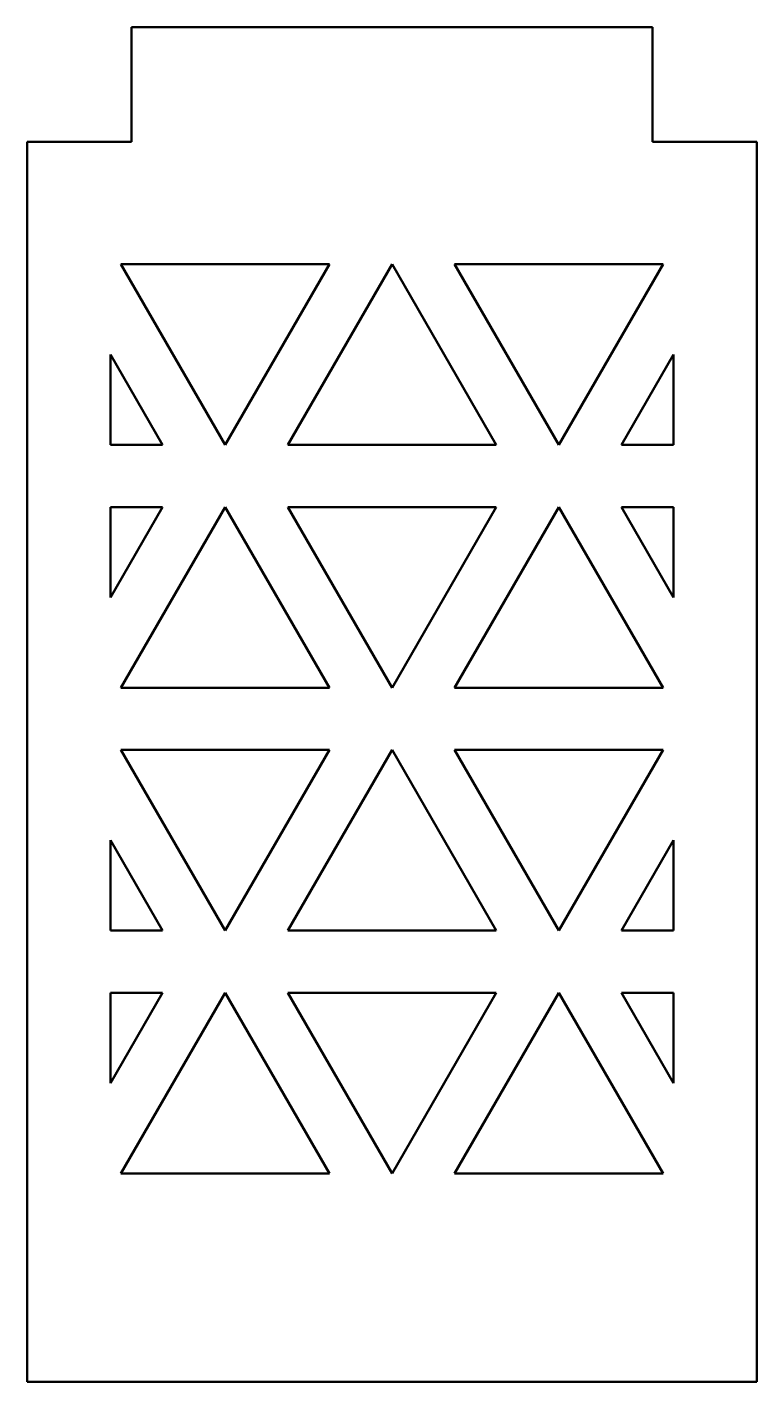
# Model space of a CAD drawing. Header units: millimetres. Extents: x 279.5 to 314.5, y 177.5 to 242.5.
import ezdxf

# ---------------------------------------------------------------- set-up
doc = ezdxf.new("R2010")
doc.units = ezdxf.units.MM
doc.layers.add('Visible (ISO)', color=7, linetype='Continuous', lineweight=50)

msp = doc.modelspace()

# ---------------------------------------------------------------- linework, layer by layer
at = {"layer": 'Visible (ISO)'}
for p, q in [((309.5, 242.5), (284.5, 242.5)), ((284.5, 242.5), (284.5, 237)), ((309.5, 237), (309.5, 242.5)), ((284.5, 237), (279.5, 237)), ((279.5, 237), (279.5, 177.5)), ((314.5, 237), (309.5, 237)), ((314.5, 177.5), (314.5, 237)), ((289, 222.46), (284, 231.121)), ((284, 231.121), (294, 231.121)), ((294, 231.121), (289, 222.46)), ((292, 222.46), (297, 231.121)), ((297, 231.121), (302, 222.46)), ((305, 222.46), (300, 231.121)), ((300, 231.121), (310, 231.121)), ((310, 231.121), (305, 222.46)), ((283.5, 226.79), (286, 222.46)), ((283.5, 222.46), (283.5, 226.79)), ((308, 222.46), (310.5, 226.79)), ((310.5, 226.79), (310.5, 222.46)), ((286, 222.46), (283.5, 222.46)), ((302, 222.46), (292, 222.46)), ((310.5, 222.46), (308, 222.46)), ((286, 219.46), (283.5, 215.13)), ((283.5, 215.13), (283.5, 219.46)), ((283.5, 219.46), (286, 219.46)), ((284, 210.8), (289, 219.46)), ((289, 219.46), (294, 210.8)), ((297, 210.8), (292, 219.46)), ((292, 219.46), (302, 219.46)), ((302, 219.46), (297, 210.8)), ((300, 210.8), (305, 219.46)), ((305, 219.46), (310, 210.8)), ((310.5, 215.13), (308, 219.46)), ((308, 219.46), (310.5, 219.46)), ((310.5, 219.46), (310.5, 215.13)), ((294, 210.8), (284, 210.8)), ((310, 210.8), (300, 210.8)), ((289, 199.16), (284, 207.821)), ((284, 207.821), (294, 207.821)), ((294, 207.821), (289, 199.16)), ((292, 199.16), (297, 207.821)), ((297, 207.821), (302, 199.16)), ((305, 199.16), (300, 207.821)), ((300, 207.821), (310, 207.821)), ((310, 207.821), (305, 199.16)), ((283.5, 203.49), (286, 199.16)), ((283.5, 199.16), (283.5, 203.49)), ((308, 199.16), (310.5, 203.49)), ((310.5, 203.49), (310.5, 199.16)), ((286, 199.16), (283.5, 199.16)), ((302, 199.16), (292, 199.16)), ((310.5, 199.16), (308, 199.16)), ((283.5, 196.16), (286, 196.16)), ((286, 196.16), (283.5, 191.83)), ((283.5, 191.83), (283.5, 196.16)), ((284, 187.5), (289, 196.16)), ((289, 196.16), (294, 187.5)), ((292, 196.16), (302, 196.16)), ((297, 187.5), (292, 196.16)), ((302, 196.16), (297, 187.5)), ((300, 187.5), (305, 196.16)), ((305, 196.16), (310, 187.5)), ((310.5, 191.83), (308, 196.16)), ((308, 196.16), (310.5, 196.16)), ((310.5, 196.16), (310.5, 191.83)), ((294, 187.5), (284, 187.5)), ((310, 187.5), (300, 187.5)), ((279.5, 177.5), (314.5, 177.5))]:
    msp.add_line(p, q, dxfattribs=at)

doc.saveas('drawing.dxf')
